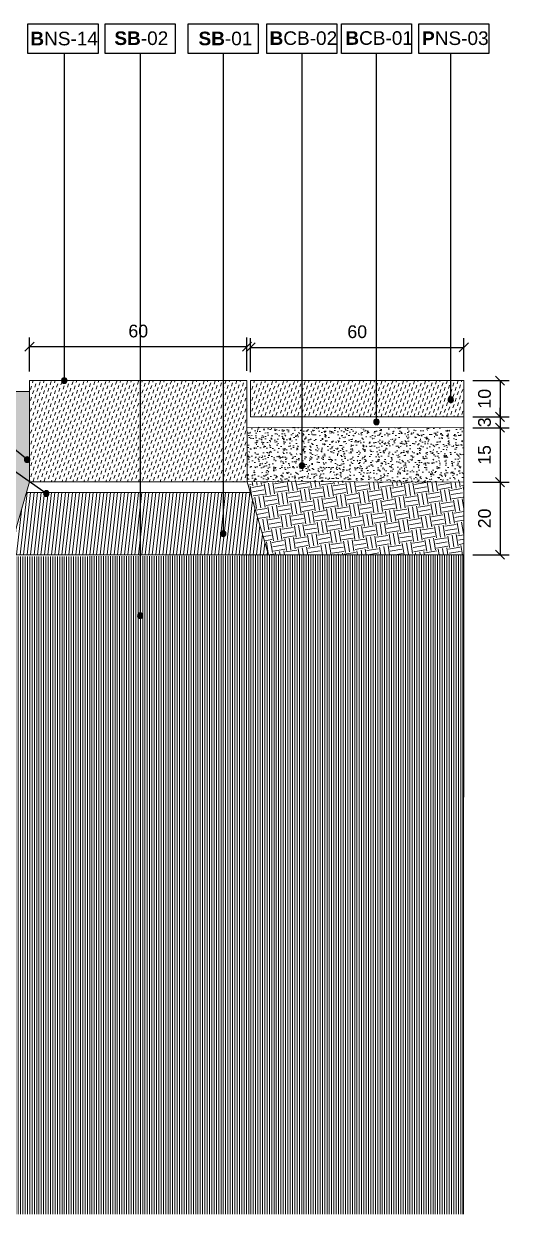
# Model space of a CAD drawing. Header units: metres. Extents: x -325 to 301, y -147 to 149.
# Drawn here: x 17.39 to 18.728, y 24.42 to 27.702 of the extents above; entities that cross this region are included whole.
import ezdxf

# ---------------------------------------------------------------- set-up
doc = ezdxf.new("R2010")
doc.units = ezdxf.units.M
doc.layers.get('Defpoints').update_dxf_attribs({"lineweight": 13})
doc.layers.add('0-TX-1_25', color=7, linetype='Continuous', true_color=0x3f4f7f)
doc.layers.add('03-TR-Paviment_09_Natural Stone Slab', color=7, linetype='Continuous', lineweight=5, true_color=0x999680)
doc.layers.add('3-TR tot_u', color=7, linetype='Continuous', lineweight=5, true_color=0x787878)
for name, color, linetype, lineweight in [('1-CM', 7, 'Continuous', 0), ('2-L-secció', 1, 'Continuous', 0), ('3-TR Formigó', 252, 'Continuous', 0), ('3-TR Seleccionat', 44, 'Continuous', 0), ('3-TR Tot-u', 37, 'Continuous', 0)]:
    doc.layers.add(name, color=color, linetype=linetype, lineweight=lineweight)
for name, color, linetype in [('10-DET-encoixinat', 37, 'Continuous'), ('A-KEYPLAN_HATCH', 7, 'Continuous'), ('A_TEXT_2', 7, 'Continuous')]:
    doc.layers.add(name, color=color, linetype=linetype)
doc.styles.get("Standard").update_dxf_attribs({"font": 'arial.ttf'})
doc.dimstyles.new('ISO-25', dxfattribs={"dimtxt": 0.1, "dimasz": 0.1, "dimexe": 0.1, "dimexo": 0.1, "dimgap": 0.1, "dimtad": 1, "dimdec": 0, "dimlfac": 100, "dimzin": 9, "dimtxsty": 'Standard', "dimblk": 'OBLIQUE', "dimcen": 0.1, "dimadec": 0, "dimazin": 0, "dimtfac": 1, "dimtdec": 0, "dimtmove": 0, "dimatfit": 3, "dimldrblk": 'OBLIQUE', "dimfxl": 1, "dimarcsym": 0})

# ---------------------------------------------------------------- blocks, each defined once
blk = doc.blocks.new('hatch keyplan 2')
at = {"layer": 'A-KEYPLAN_HATCH'}
blk.add_lwpolyline([(0, 0.00548), (0.01287, 0.00548), (0.01287, 0), (0, 0)], close=True, dxfattribs=at)
blk = doc.blocks.new('hatch keyplan')
at = {"layer": 'A-KEYPLAN_HATCH'}
blk.add_blockref('hatch keyplan 2', (1.43058, 0.85215), dxfattribs=at)
blk = doc.blocks.new('B-CB01')
at = {"layer": 'A-KEYPLAN_HATCH'}
blk.add_blockref('hatch keyplan', (-1.43058, -0.85215), dxfattribs=at)
at = {"layer": 'A_TEXT_2', "insert": (-0.0008, 0.00411), "char_height": 0.0025, "attachment_point": 1}
blk.add_mtext_dynamic_manual_height_columns('\\pi0.00152;{\\fArial|b1|i0|c0|p34;B}CB-01', width=0.0145619, gutter_width=0.015, heights=[0], dxfattribs=at)
blk = doc.blocks.new('B-CB02')
at = {"layer": 'A-KEYPLAN_HATCH'}
blk.add_blockref('hatch keyplan', (-1.43058, -0.85215), dxfattribs=at)
at = {"layer": 'A_TEXT_2', "insert": (-0.0008, 0.00409), "char_height": 0.0025, "attachment_point": 1}
blk.add_mtext_dynamic_manual_height_columns('\\pi0.00129;{\\fArial|b1|i0|c0|p34;B}CB-02', width=0.0145619, gutter_width=0.015, heights=[0], dxfattribs=at)
blk = doc.blocks.new('SB-01')
at = {"layer": 'A-KEYPLAN_HATCH'}
blk.add_blockref('hatch keyplan', (-1.43058, -0.85215), dxfattribs=at)
at = {"layer": 'A_TEXT_2', "insert": (-0.0008, 0.00403), "char_height": 0.0025, "attachment_point": 1}
blk.add_mtext_dynamic_manual_height_columns('\\pi0.00271;{\\fArial|b1|i0|c0|p34;SB}-01', width=0.0145619, gutter_width=0.015, heights=[0], dxfattribs=at)
blk = doc.blocks.new('_Oblique')
at = {"color": 0, "lineweight": -2}
blk.add_line((-0.5, -0.5), (0.5, 0.5), dxfattribs=at)
blk = doc.blocks.new('*D3037')
at = {"layer": '0-TX-1_25', "color": 0, "lineweight": -2, "transparency": 16777216}
for p, q in [((18.628, 26.7182), (18.728, 26.7182)), ((18.703, 26.7182), (18.703, 26.6182)), ((18.628, 26.6182), (18.728, 26.6182))]:
    blk.add_line(p, q, dxfattribs=at)
at = {"layer": 'Defpoints', "color": 0, "transparency": 16777216}
for p in [(18.603, 26.7182), (18.603, 26.6182), (18.703, 26.6182)]:
    blk.add_point(p, dxfattribs=at)
at = {"layer": '0-TX-1_25', "color": 0, "lineweight": -2, "transparency": 16777216, "xscale": 0.025, "yscale": 0.025, "zscale": 0.025}
for p, rotation in [((18.703, 26.7182), 90), ((18.703, 26.6182), 270)]:
    blk.add_blockref('_Oblique', p, dxfattribs=dict(at, rotation=rotation))
at = {"layer": '0-TX-1_25', "color": 0, "transparency": 16777216, "insert": (18.6601, 26.6682), "char_height": 0.035, "attachment_point": 5, "rotation": 90}
blk.add_mtext('10', dxfattribs=at)
blk = doc.blocks.new('*D3038')
at = {"layer": '0-TX-1_25', "color": 0, "lineweight": -2, "transparency": 16777216}
for p, q in [((18.628, 26.6182), (18.728, 26.6182)), ((18.703, 26.6182), (18.703, 26.6432)), ((18.703, 26.6182), (18.703, 26.5882)), ((18.628, 26.5882), (18.728, 26.5882)), ((18.703, 26.5882), (18.703, 26.5632))]:
    blk.add_line(p, q, dxfattribs=at)
at = {"layer": 'Defpoints', "color": 0, "transparency": 16777216}
for p in [(18.603, 26.6182), (18.603, 26.5882), (18.703, 26.5882)]:
    blk.add_point(p, dxfattribs=at)
at = {"layer": '0-TX-1_25', "color": 0, "lineweight": -2, "transparency": 16777216, "xscale": 0.025, "yscale": 0.025, "zscale": 0.025}
for p, rotation in [((18.703, 26.6182), 270), ((18.703, 26.5882), 90)]:
    blk.add_blockref('_Oblique', p, dxfattribs=dict(at, rotation=rotation))
at = {"layer": '0-TX-1_25', "color": 0, "transparency": 16777216, "insert": (18.6601, 26.6032), "char_height": 0.035, "attachment_point": 5, "rotation": 90}
blk.add_mtext('3', dxfattribs=at)
blk = doc.blocks.new('*D3044')
at = {"layer": '0-TX-1_25', "color": 0, "lineweight": -2, "transparency": 16777216}
for p, q in [((18.6279, 26.5882), (18.7279, 26.5882)), ((18.7029, 26.5882), (18.7029, 26.4382)), ((18.6278, 26.4382), (18.7279, 26.4382))]:
    blk.add_line(p, q, dxfattribs=at)
at = {"layer": 'Defpoints', "color": 0, "transparency": 16777216}
for p in [(18.6029, 26.5882), (18.6028, 26.4382), (18.7029, 26.4382)]:
    blk.add_point(p, dxfattribs=at)
at = {"layer": '0-TX-1_25', "color": 0, "lineweight": -2, "transparency": 16777216, "xscale": 0.025, "yscale": 0.025, "zscale": 0.025}
for p, rotation in [((18.7029, 26.5882), 90), ((18.7029, 26.4382), 270)]:
    blk.add_blockref('_Oblique', p, dxfattribs=dict(at, rotation=rotation))
at = {"layer": '0-TX-1_25', "color": 0, "transparency": 16777216, "insert": (18.66, 26.5132), "char_height": 0.035, "attachment_point": 5, "rotation": 90}
blk.add_mtext('15', dxfattribs=at)
blk = doc.blocks.new('*D3045')
at = {"layer": '0-TX-1_25', "color": 0, "lineweight": -2, "transparency": 16777216}
for p, q in [((18.6278, 26.4382), (18.728, 26.4382)), ((18.703, 26.4382), (18.703, 26.2382)), ((18.628, 26.2382), (18.728, 26.2382))]:
    blk.add_line(p, q, dxfattribs=at)
at = {"layer": 'Defpoints', "color": 0, "transparency": 16777216}
for p in [(18.6028, 26.4382), (18.603, 26.2382), (18.703, 26.2382)]:
    blk.add_point(p, dxfattribs=at)
at = {"layer": '0-TX-1_25', "color": 0, "lineweight": -2, "transparency": 16777216, "xscale": 0.025, "yscale": 0.025, "zscale": 0.025}
for p, rotation in [((18.703, 26.4382), 90), ((18.703, 26.2382), 270)]:
    blk.add_blockref('_Oblique', p, dxfattribs=dict(at, rotation=rotation))
at = {"layer": '0-TX-1_25', "color": 0, "transparency": 16777216, "insert": (18.6601, 26.3382), "char_height": 0.035, "attachment_point": 5, "rotation": 90}
blk.add_mtext('20', dxfattribs=at)
blk = doc.blocks.new('SB-02')
at = {"layer": 'A-KEYPLAN_HATCH'}
blk.add_blockref('hatch keyplan', (-1.43058, -0.85215), dxfattribs=at)
at = {"layer": 'A_TEXT_2', "insert": (-0.0008, 0.00408), "char_height": 0.0025, "attachment_point": 1}
blk.add_mtext_dynamic_manual_height_columns('\\pi0.00249;{\\fArial|b1|i0|c0|p34;SB}-02', width=0.0145619, gutter_width=0.015, heights=[0], dxfattribs=at)
blk = doc.blocks.new('PNS03')
at = {"layer": 'A-KEYPLAN_HATCH'}
blk.add_blockref('hatch keyplan', (-1.43058, -0.85215), dxfattribs=at)
at = {"layer": 'A_TEXT_2', "insert": (-0.0008, 0.00408), "char_height": 0.0025, "attachment_point": 1}
blk.add_mtext_dynamic_manual_height_columns('\\pi0.00137;{\\fArial|b1|i0|c0|p34;P}NS-03', width=0.0145619, gutter_width=0.015, heights=[0], dxfattribs=at)
blk = doc.blocks.new('*D3046')
at = {"layer": '0-TX-1_25', "color": 0, "lineweight": -2, "transparency": 16777216}
for p, q in [((17.4061, 26.7432), (17.4061, 26.8368)), ((18.0054, 26.7448), (18.0054, 26.8368)), ((17.4061, 26.8118), (18.0054, 26.8118))]:
    blk.add_line(p, q, dxfattribs=at)
at = {"layer": 'Defpoints', "color": 0, "transparency": 16777216}
for p in [(18.0054, 26.8118), (17.4061, 26.7182), (18.0054, 26.7198)]:
    blk.add_point(p, dxfattribs=at)
at = {"layer": '0-TX-1_25', "color": 0, "lineweight": -2, "transparency": 16777216, "xscale": 0.025, "yscale": 0.025, "zscale": 0.025, "rotation": 180}
blk.add_blockref('_Oblique', (17.4061, 26.8118), dxfattribs=at)
at = {"layer": '0-TX-1_25', "color": 0, "lineweight": -2, "transparency": 16777216, "xscale": 0.025, "yscale": 0.025, "zscale": 0.025}
blk.add_blockref('_Oblique', (18.0054, 26.8118), dxfattribs=at)
at = {"layer": '0-TX-1_25', "color": 0, "transparency": 16777216, "insert": (17.7058, 26.8546), "char_height": 0.035, "attachment_point": 5}
blk.add_mtext('60', dxfattribs=at)
blk = doc.blocks.new('*D3043')
at = {"layer": '0-TX-1_25', "color": 0, "lineweight": -2, "transparency": 16777216}
for p, q in [((18.0155, 26.7414), (18.0155, 26.8348)), ((18.603, 26.7432), (18.603, 26.8348)), ((18.0155, 26.8098), (18.603, 26.8098))]:
    blk.add_line(p, q, dxfattribs=at)
at = {"layer": 'Defpoints', "color": 0, "transparency": 16777216}
for p in [(18.603, 26.8098), (18.0155, 26.7164), (18.603, 26.7182)]:
    blk.add_point(p, dxfattribs=at)
at = {"layer": '0-TX-1_25', "color": 0, "lineweight": -2, "transparency": 16777216, "xscale": 0.025, "yscale": 0.025, "zscale": 0.025, "rotation": 180}
blk.add_blockref('_Oblique', (18.0155, 26.8098), dxfattribs=at)
at = {"layer": '0-TX-1_25', "color": 0, "lineweight": -2, "transparency": 16777216, "xscale": 0.025, "yscale": 0.025, "zscale": 0.025}
blk.add_blockref('_Oblique', (18.603, 26.8098), dxfattribs=at)
at = {"layer": '0-TX-1_25', "color": 0, "transparency": 16777216, "insert": (18.3092, 26.8527), "char_height": 0.035, "attachment_point": 5}
blk.add_mtext('60', dxfattribs=at)
blk = doc.blocks.new('BNS.14')
at = {"layer": 'A-KEYPLAN_HATCH', "xscale": 0.7124947396918078, "yscale": 0.7124947396918078, "zscale": 0.7124947396918078}
blk.add_blockref('hatch keyplan', (-1.01928, -0.60715), dxfattribs=at)
at = {"layer": 'A_TEXT_2', "insert": (0.00031, 0.00286), "char_height": 0.0017812, "attachment_point": 1}
blk.add_mtext_dynamic_manual_height_columns('{\\fArial|b1|i0|c0|p34;B}NS-14', width=0.0103753, gutter_width=0.01069, heights=[0], dxfattribs=at)
blk = doc.blocks.new('POINT')
at = {"layer": '0-TX-1_25'}
h = blk.add_hatch(dxfattribs=at)
h.set_pattern_fill('ANGLE', color=256)
h.set_pattern_definition([(0, (-83.747, -12.726), (0, 6.985), [5.08, -1.905]), (90, (-83.747, -12.726), (-6.985, 4e-16), [5.08, -1.905])])
edge = h.paths.add_edge_path()
edge.add_arc((0, 0), 0.0075, 0, 360)
h = blk.add_hatch(color=256, dxfattribs=at)
h.dxf.hatch_style = 1
edge = h.paths.add_edge_path()
edge.add_arc((0, 0), 0.0075, 0, 360)
blk.add_circle((0, 0), 0.0075, dxfattribs=at)

msp = doc.modelspace()

# ---------------------------------------------------------------- hatches: boundary and pattern name
at = {"layer": '03-TR-Paviment_09_Natural Stone Slab'}
h = msp.add_hatch(dxfattribs=at)
h.set_pattern_fill('DASH', color=256, scale=0.003, angle=251.8907, style=0, double=1)
h.set_pattern_definition([(251.8907, (12.45801, 29.114495), (0.006092519, -0.012013845), [0.009525, -0.009525])])
h.paths.add_polyline_path([(17.4061, 26.4394), (18.0061, 26.4394), (18.0054, 26.7182), (17.4061, 26.7182)])
h = msp.add_hatch(dxfattribs=at)
h.set_pattern_fill('DASH', color=256, scale=0.003, angle=251.8907, style=0, double=1)
h.set_pattern_definition([(251.8907, (13.06801, 29.114495), (0.006092519, -0.012013845), [0.009525, -0.009525])])
h.paths.add_polyline_path([(18.0154, 26.6182), (18.6029, 26.6182), (18.6029, 26.7182), (18.0161, 26.7182)])
at = {"layer": '10-DET-encoixinat'}
h = msp.add_hatch(dxfattribs=at)
h.set_pattern_fill('CROSS', color=256, scale=0.05, angle=91.6689)
h.set_pattern_definition([(135.91082, (6.785408, 22.069443), (-0.017675436, -0.000281006), [0.00625, -0.01875]), (225.91082, (6.785338, 22.073862), (0.000281006, -0.017675436), [0.00625, -0.01875])])
edge = h.paths.add_edge_path()
edge.add_line((15.6022, 25.6397), (15.6026, 26.1924))
edge.add_line((15.6026, 26.1924), (15.9089, 26.1996))
edge.add_arc((15.8573, 26.5806), 0.3845, 277.7149, 289.8688)
edge.add_line((15.9879, 26.219), (17.295, 26.6882))
edge.add_line((17.295, 26.6882), (17.4061, 26.6882))
edge.add_line((17.4061, 26.6882), (17.4061, 26.4394))
edge.add_line((17.4061, 26.4394), (17.2949, 26.0557))
edge.add_line((17.2949, 26.0557), (16.1777, 25.6833))
edge.add_arc((15.9089, 26.4897), 0.85, 270, 288.435, ccw=False)
edge.add_line((15.9089, 25.6397), (15.6022, 25.6397))
at = {"layer": '3-TR Formigó', "extrusion": (5.00535e-05, 0.000121015, 1)}
h = msp.add_hatch(dxfattribs=at)
h.set_pattern_fill('ANSI31', color=256, scale=0.003, angle=233.694, style=0)
h.set_pattern_definition([(263.5025, (10.471679, 26.604911), (0.009463819, -0.001077847), [])])
h.paths.add_polyline_path([(17.3974, 26.4093), (17.3478, 26.2382), (18.0645, 26.2382), (18.0148, 26.4094)])
at = {"layer": '3-TR Seleccionat'}
h = msp.add_hatch(dxfattribs=at)
h.set_pattern_fill('ANSI31', color=256, scale=0.002, angle=225, style=0)
h.set_pattern_definition([(270, (15.2922826, 27.353139), (0.00635, -2e-18), [])])
h.paths.add_polyline_path([(17.3462, 26.2327), (17.3116, 26.1135), (17.2939, 24.42), (18.6026, 24.42), (18.6027, 26.2382)])
at = {"layer": '3-TR Tot-u'}
h = msp.add_hatch(dxfattribs=at)
h.set_pattern_fill('EARTH', color=256, scale=0.005, angle=-80.8248, style=0)
h.set_pattern_definition([(279.1752, (16.93472, 26.18822), (0.03640645, -0.0262811), [0.03175, -0.03175]), (279.1752, (16.946473, 26.19012), (0.03640645, -0.0262811), [0.03175, -0.03175]), (279.1752, (16.958227, 26.192018), (0.03640645, -0.0262811), [0.03175, -0.03175]), (9.1752, (16.962777, 26.188733), (0.0262811, 0.03640645), [0.03175, -0.03175]), (9.1752, (16.964676, 26.17698), (0.0262811, 0.03640645), [0.03175, -0.03175]), (9.1752, (16.966574, 26.165225), (0.0262811, 0.03640645), [0.03175, -0.03175])])
h.paths.add_polyline_path([(18.0353, 26.3388), (18.0645, 26.2382), (18.6027, 26.2382), (18.6028, 26.4382), (18.0061, 26.4397)])
at = {"layer": '3-TR tot_u'}
h = msp.add_hatch(dxfattribs=at)
h.set_pattern_fill('AR-CONC', color=256, scale=0.0002, angle=90.2664)
h.set_pattern_definition([(140.2664143104, (269984.183667, -738446.762203), (0.0030183585511, 0.0364513625844), [0.00381, -0.04191]), (85.2664143104, (269984.183667, -738446.762203), (-0.0381781810675, -0.0072262829332), [0.003048, -0.033528116834]), (190.7178590104, (269984.18392, -738446.759165), (-0.0351598209585, 0.0292250795622), [0.00323800176, -0.03561804892]), (136.4506143104, (269984.173507, -738446.76225), (0.0081562825582, 0.0542543196878), [0.005715, -0.062865]), (186.9019719204, (269984.174187, -738446.75773), (-0.049705465848, 0.047250217616), [0.004857004628, -0.053427121632]), (81.45056548, (269984.17351, -738446.76225), (-0.0497054658455, 0.0472502176188), [0.004571993414, -0.050291946384]), (111.2664143104, (269984.176024, -738446.757158), (0.0203118235131, 0.0304176527954), [0.00381, -0.04191]), (56.2664143104, (269984.176024, -738446.757158), (-0.0368946682902, 0.0121889849718), [0.003048, -0.033528]), (161.7178593104, (269984.177716, -738446.754623), (-0.016582844967, 0.0426066376987), [0.00323800176, -0.03561798752]), (127.7664143104, (269984.183667, -738446.762203), (-0.0169136972324, 0.00053908133522), [0, -0.0331216, 0, -0.034036, 0, -0.033655]), (97.7664143104, (269984.183667, -738446.762203), (-0.02009803784808, 0.0132706243038), [0, -0.0194056, 0, -0.0323596, 0, -0.012827]), (57.7664143104, (269984.18372, -738446.773531), (0.00101964285024, 0.02712315336895), [0, -0.0127, 0, -0.039624, 0, -0.052578]), (47.7664143104, (269984.183744, -738446.77861), (-0.0052229971542, 0.0296018704426), [0, -0.01651, 0, -0.0263144, 0, -0.037338])])
h.paths.add_polyline_path([(18.6026, 26.5882), (18.6026, 26.4382), (18.0061, 26.4397), (18.0059, 26.4397), (18.0059, 26.5897)])

# ---------------------------------------------------------------- linework, layer by layer
at = {"layer": '0-TX-1_25'}
for points in [[(17.4523, 26.4069), (17.1053, 26.6507), (17.1053, 27.6197)], [(17.3997, 26.5004), (17.2758, 26.6012), (17.2758, 27.6197)], [(17.5017, 27.6197), (17.5017, 26.7182)], [(17.7112, 27.6197), (17.7112, 26.0698)], [(17.9398, 27.6197), (17.9398, 26.2962)], [(18.1569, 27.6197), (18.1569, 26.484)], [(18.3623, 26.6044), (18.3623, 27.6197)], [(18.567, 26.6653), (18.567, 27.6197)]]:
    msp.add_lwpolyline(points, dxfattribs=at)
at = {"layer": '1-CM'}
for p, q in [((18.0057, 26.5897), (18.6026, 26.5882)), ((18.0061, 26.4397), (18.6026, 26.4382)), ((17.3478, 26.2382), (18.6027, 26.2382))]:
    msp.add_line(p, q, dxfattribs=at)
for points in [[(17.4061, 26.7182), (17.4061, 26.4394), (18.0061, 26.4394), (18.0054, 26.7182)], [(17.3478, 26.2382), (18.0645, 26.2382), (18.0061, 26.4394), (17.4061, 26.4394)]]:
    msp.add_lwpolyline(points, close=True, dxfattribs=at)
for points in [[(18.603, 26.6182), (18.0154, 26.6182), (18.0154, 26.7182), (18.603, 26.7182)], [(17.4061, 26.6882), (17.295, 26.6882)], [(17.3974, 26.4093), (18.0148, 26.4094)]]:
    msp.add_lwpolyline(points, dxfattribs=at)
at = {"layer": '2-L-secció'}
msp.add_line((18.6019, 24.42), (18.603, 26.7182), dxfattribs=at)

# ---------------------------------------------------------------- block references
at = {"xscale": 21.05278700933023, "yscale": 21.05278700933023, "zscale": 21.05278700933023}
msp.add_blockref('BNS.14', (17.4019, 27.6197), dxfattribs=at)
at = {"color": 244, "true_color": 0x991b1e, "xscale": 14.99999999999007, "yscale": 14.99999999999007, "zscale": 14.99999999999007}
msp.add_blockref('PNS03', (18.4793, 27.6197), dxfattribs=at)
at = {"layer": '0-TX-1_25'}
for name, p, xscale, yscale, zscale in [('SB-02', (17.6147, 27.6197), 15, 15, 15), ('SB-01', (17.8432, 27.6197), 14.99999999999999, 14.99999999999999, 14.99999999999999), ('B-CB02', (18.0603, 27.6197), 14.99999999999999, 14.99999999999999, 14.99999999999999), ('B-CB01', (18.2657, 27.6197), 14.99999999999999, 14.99999999999999, 14.99999999999999)]:
    msp.add_blockref(name, p, dxfattribs=dict(at, xscale=xscale, yscale=yscale, zscale=zscale))
at = {"layer": '0-TX-1_25', "xscale": -1}
for p in [(17.5017, 26.7182), (18.567, 26.6653), (18.3623, 26.6044), (17.3997, 26.5004), (18.1569, 26.484), (17.4523, 26.4069), (17.9398, 26.2962), (17.7112, 26.0698)]:
    msp.add_blockref('POINT', p, dxfattribs=at)

# ---------------------------------------------------------------- dimensions: what is measured, and where the dimension line sits
at = {"layer": '0-TX-1_25'}
dim = msp.add_linear_dim(base=(18.0054, 26.8118), p1=(17.4061, 26.7182), p2=(18.0054, 26.7198), dimstyle='ISO-25', override={"dimtxt": 0.035, "dimasz": 0.025, "dimexe": 0.025, "dimexo": 0.025, "dimgap": 0.025, "dimblk1": 'Oblique', "dimblk2": 'Oblique', "dimsah": 1, "dimfxl": 0.1, "dimfxlon": 1, "dimarcsym": 1}, dxfattribs=at)
dim.commit()
dim.dimension.update_dxf_attribs({"geometry": '*D3046', "text_midpoint": (17.7058, 26.8546)})
dim = msp.add_linear_dim(base=(18.603, 26.8098), p1=(18.0155, 26.7164), p2=(18.603, 26.7182), text='60', dimstyle='ISO-25', override={"dimtxt": 0.035, "dimasz": 0.025, "dimexe": 0.025, "dimexo": 0.025, "dimgap": 0.025, "dimblk1": 'Oblique', "dimblk2": 'Oblique', "dimsah": 1, "dimfxl": 0.1, "dimfxlon": 1, "dimarcsym": 1}, dxfattribs=at)
dim.commit()
dim.dimension.update_dxf_attribs({"geometry": '*D3043', "text_midpoint": (18.3092, 26.8527)})
for base, p1, p2, picture, middle in [((18.703, 26.6182), (18.603, 26.7182), (18.603, 26.6182), '*D3037', (18.6601, 26.6682)), ((18.7029, 26.4382), (18.6029, 26.5882), (18.6028, 26.4382), '*D3044', (18.66, 26.5132)), ((18.703, 26.2382), (18.6028, 26.4382), (18.603, 26.2382), '*D3045', (18.6601, 26.3382))]:
    dim = msp.add_linear_dim(base=base, p1=p1, p2=p2, angle=90, dimstyle='ISO-25', override={"dimtxt": 0.035, "dimasz": 0.025, "dimexe": 0.025, "dimexo": 0.025, "dimgap": 0.025, "dimblk1": 'Oblique', "dimblk2": 'Oblique', "dimsah": 1, "dimfxl": 0.1, "dimfxlon": 1, "dimarcsym": 1}, dxfattribs=at)
    dim.commit()
    dim.dimension.update_dxf_attribs({"geometry": picture, "text_midpoint": middle})
dim = msp.add_linear_dim(base=(18.703, 26.5882), p1=(18.603, 26.6182), p2=(18.603, 26.5882), angle=90, dimstyle='ISO-25', override={"dimtxt": 0.035, "dimasz": 0.025, "dimexe": 0.025, "dimexo": 0.025, "dimgap": 0.025, "dimblk1": 'Oblique', "dimblk2": 'Oblique', "dimsah": 1, "dimfxl": 0.1, "dimfxlon": 1, "dimarcsym": 1}, dxfattribs=at)
dim.commit()
dim.dimension.update_dxf_attribs({"geometry": '*D3038', "text_midpoint": (18.703, 26.6032), "dimtype": 160})

doc.saveas('drawing.dxf')
